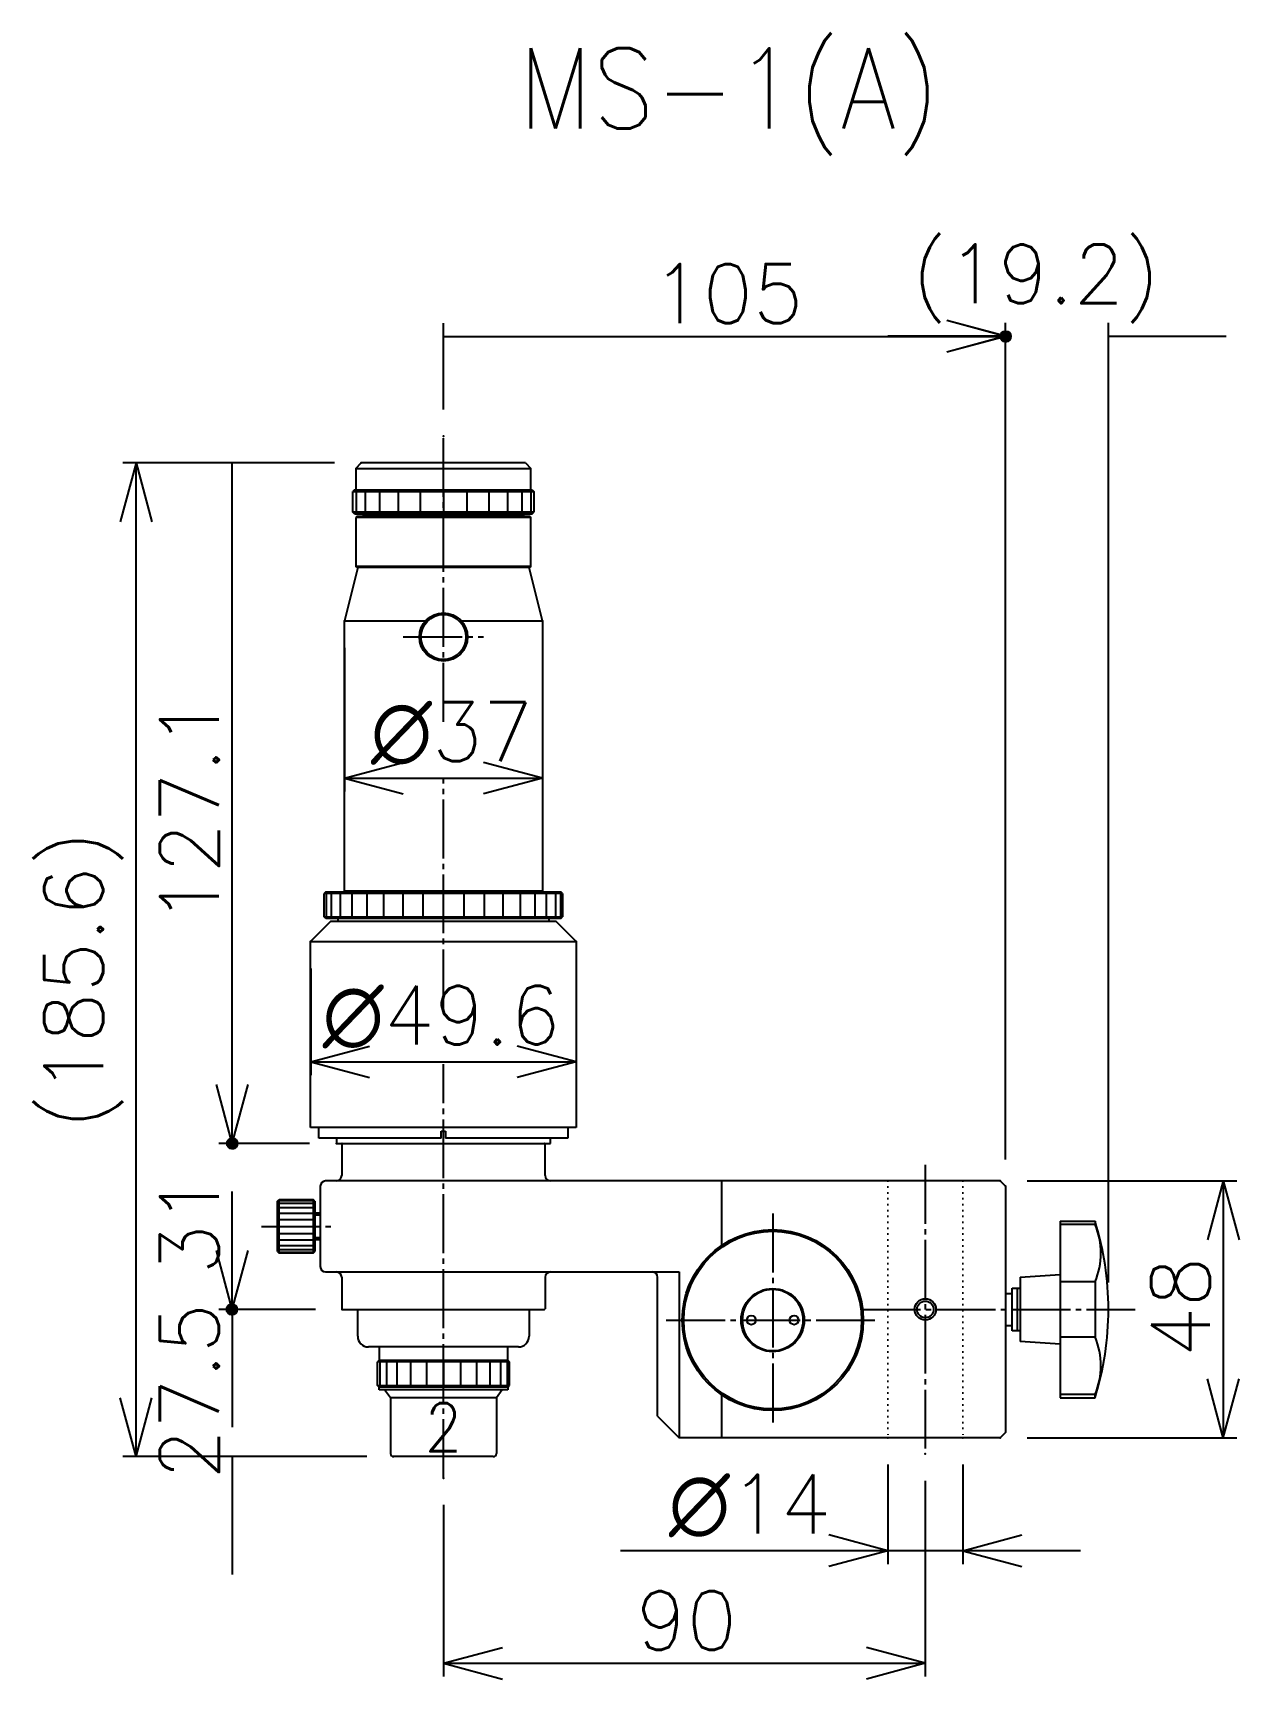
# Model space of a CAD drawing. Header units: inches. Extents: x 4180 to 4405, y -3090 to -2783.
import ezdxf

# ---------------------------------------------------------------- set-up
doc = ezdxf.new("R2010")
doc.units = ezdxf.units.IN
doc.linetypes.add('DASH_CENTER', pattern=[14, 11, -1, 1, -1])
doc.linetypes.add('DOTTED', pattern=[1, 0, -1])
doc.layers.add('1', color=7, linetype='Continuous')
doc.styles.add('CONVERTER_1', font='txt.shx', dxfattribs={"width": 0.9})
doc.styles.add('CONVERTER_2', font='txt.shx')
doc.dimstyles.new('ME10_DIM_0', dxfattribs={"dimtxt": 11, "dimasz": 11, "dimexe": 2.5, "dimexo": 5, "dimtad": 1, "dimdec": 3, "dimzin": 12, "dimdsep": 46, "dimtxsty": 'CONVERTER_2', "dimblk1": 'OPEN30', "dimblk2": 'OPEN30', "dimsah": 1, "dimcen": 0.09, "dimclrd": 2, "dimclre": 2, "dimclrt": 2, "dimadec": 0, "dimazin": 0, "dimtfac": 1, "dimtdec": 4, "dimtmove": 0, "dimatfit": 3, "dimfxl": 1, "dimtolj": 1, "dimtzin": 0, "dimarcsym": 0})
doc.dimstyles.new('ME10_DIM_1', dxfattribs={"dimtxt": 11, "dimasz": 11, "dimexe": 2.5, "dimexo": 5, "dimtad": 1, "dimdec": 3, "dimzin": 12, "dimdsep": 46, "dimtxsty": 'CONVERTER_2', "dimblk1": 'OPEN30', "dimblk2": 'OPEN30', "dimsah": 1, "dimcen": 0.09, "dimclrd": 2, "dimclre": 2, "dimclrt": 2, "dimadec": 0, "dimazin": 0, "dimtfac": 1, "dimtdec": 4, "dimtmove": 0, "dimatfit": 3, "dimfxl": 1, "dimtolj": 1, "dimtzin": 0, "dimarcsym": 0})
doc.dimstyles.new('ME10_DIM_10', dxfattribs={"dimtxt": 11, "dimasz": 11, "dimexe": 2.5, "dimexo": 5, "dimtad": 1, "dimdec": 3, "dimzin": 12, "dimdsep": 46, "dimtxsty": 'CONVERTER_2', "dimblk1": 'OPEN30', "dimblk2": 'NONE', "dimsah": 1, "dimcen": 0.09, "dimclrd": 2, "dimclre": 2, "dimclrt": 2, "dimadec": 0, "dimazin": 0, "dimtfac": 1, "dimtdec": 4, "dimtmove": 0, "dimatfit": 3, "dimfxl": 1, "dimtolj": 1, "dimtzin": 0, "dimarcsym": 0})
doc.dimstyles.new('ME10_DIM_2', dxfattribs={"dimtxt": 11, "dimasz": 11, "dimexe": 2.5, "dimexo": 5, "dimtad": 1, "dimdec": 3, "dimzin": 12, "dimdsep": 46, "dimtxsty": 'CONVERTER_2', "dimblk1": 'OPEN30', "dimblk2": 'NONE', "dimsah": 1, "dimcen": 0.09, "dimclrd": 2, "dimclre": 2, "dimclrt": 2, "dimadec": 0, "dimazin": 0, "dimtfac": 1, "dimtdec": 4, "dimtmove": 0, "dimatfit": 3, "dimfxl": 1, "dimtolj": 1, "dimtzin": 0, "dimarcsym": 0})
doc.dimstyles.new('ME10_DIM_3', dxfattribs={"dimtxt": 11, "dimasz": 11, "dimexe": 2.5, "dimexo": 5, "dimtad": 1, "dimdec": 3, "dimzin": 12, "dimdsep": 46, "dimtxsty": 'CONVERTER_2', "dimblk1": 'OPEN30', "dimblk2": 'OPEN30', "dimsah": 1, "dimcen": 0.09, "dimclrd": 2, "dimclre": 2, "dimclrt": 2, "dimadec": 0, "dimazin": 0, "dimtfac": 1, "dimtdec": 4, "dimtmove": 0, "dimatfit": 3, "dimfxl": 1, "dimtolj": 1, "dimtzin": 0, "dimarcsym": 0})
doc.dimstyles.new('ME10_DIM_4', dxfattribs={"dimtxt": 11, "dimasz": 11, "dimexe": 2.5, "dimexo": 5, "dimtad": 1, "dimdec": 3, "dimzin": 12, "dimdsep": 46, "dimtxsty": 'CONVERTER_2', "dimblk1": 'OPEN30', "dimblk2": 'OPEN30', "dimsah": 1, "dimcen": 0.09, "dimclrd": 2, "dimclre": 2, "dimclrt": 2, "dimadec": 0, "dimazin": 0, "dimtfac": 1, "dimtdec": 4, "dimtmove": 0, "dimatfit": 3, "dimfxl": 1, "dimtolj": 1, "dimtzin": 0, "dimarcsym": 0})
doc.dimstyles.new('ME10_DIM_5', dxfattribs={"dimtxt": 11, "dimasz": 11, "dimexe": 2.5, "dimexo": 5, "dimtad": 1, "dimdec": 3, "dimzin": 12, "dimdsep": 46, "dimtxsty": 'CONVERTER_2', "dimblk1": 'OPEN30', "dimblk2": 'OPEN30', "dimsah": 1, "dimcen": 0.09, "dimclrd": 2, "dimclre": 2, "dimclrt": 2, "dimadec": 0, "dimazin": 0, "dimtfac": 1, "dimtdec": 4, "dimtmove": 0, "dimatfit": 3, "dimfxl": 1, "dimtolj": 1, "dimtzin": 0, "dimarcsym": 0})
doc.dimstyles.new('ME10_DIM_6', dxfattribs={"dimtxt": 11, "dimasz": 11, "dimexe": 2.5, "dimexo": 5, "dimtad": 1, "dimdec": 3, "dimzin": 12, "dimdsep": 46, "dimtxsty": 'CONVERTER_2', "dimblk1": 'OPEN30', "dimblk2": 'OPEN30', "dimsah": 1, "dimcen": 0.09, "dimclrd": 2, "dimclre": 2, "dimclrt": 2, "dimadec": 0, "dimazin": 0, "dimtfac": 1, "dimtdec": 4, "dimtmove": 0, "dimatfit": 3, "dimfxl": 1, "dimtolj": 1, "dimtzin": 0, "dimarcsym": 0})
doc.dimstyles.new('ME10_DIM_7', dxfattribs={"dimtxt": 11, "dimasz": 11, "dimexe": 2.5, "dimexo": 5, "dimtad": 1, "dimdec": 3, "dimzin": 12, "dimdsep": 46, "dimtxsty": 'CONVERTER_2', "dimblk1": 'NONE', "dimblk2": 'OPEN30', "dimsah": 1, "dimcen": 0.09, "dimclrd": 2, "dimclre": 2, "dimclrt": 2, "dimadec": 0, "dimazin": 0, "dimtfac": 1, "dimtdec": 4, "dimtmove": 0, "dimatfit": 3, "dimfxl": 1, "dimtolj": 1, "dimtzin": 0, "dimarcsym": 0})
doc.dimstyles.new('ME10_DIM_8', dxfattribs={"dimtxt": 11, "dimasz": 11, "dimexe": 2.5, "dimexo": 5, "dimtad": 1, "dimdec": 3, "dimzin": 12, "dimdsep": 46, "dimtxsty": 'CONVERTER_2', "dimblk1": 'NONE', "dimblk2": 'OPEN30', "dimsah": 1, "dimcen": 0.09, "dimclrd": 2, "dimclre": 2, "dimclrt": 2, "dimadec": 0, "dimazin": 0, "dimtfac": 1, "dimtdec": 4, "dimtmove": 0, "dimatfit": 3, "dimfxl": 1, "dimtolj": 1, "dimtzin": 0, "dimarcsym": 0})
doc.dimstyles.new('ME10_DIM_9', dxfattribs={"dimtxt": 11, "dimasz": 11, "dimexe": 2.5, "dimexo": 5, "dimtad": 1, "dimdec": 3, "dimzin": 12, "dimdsep": 46, "dimtxsty": 'CONVERTER_2', "dimblk1": 'NONE', "dimblk2": 'NONE', "dimsah": 1, "dimcen": 0.09, "dimclrd": 2, "dimclre": 2, "dimclrt": 2, "dimadec": 0, "dimazin": 0, "dimtfac": 1, "dimtdec": 4, "dimtmove": 0, "dimatfit": 3, "dimfxl": 1, "dimtolj": 1, "dimtzin": 0, "dimarcsym": 0})
pattern_1 = [(45, (0.005083, -0.005083), (-0.02828427125, 0), [])]

# ---------------------------------------------------------------- blocks, each defined once
blk = doc.blocks.new('*D02')
at = {"color": 2}
for p, q in [((4199.03, -2862.83), (4196.08, -2873.83)), ((4199.03, -2862.83), (4201.97, -2873.83)), ((4199.03, -3048.43), (4196.08, -3037.43)), ((4199.03, -3048.43), (4201.97, -3037.43))]:
    blk.add_line(p, q, dxfattribs=at)
at = {"color": 2, "linetype": 'Continuous'}
for p, q in [((4236.09, -2862.83), (4196.53, -2862.83)), ((4199.03, -3048.43), (4199.03, -2862.83)), ((4242.14, -3048.43), (4196.53, -3048.43))]:
    blk.add_line(p, q, dxfattribs=at)
at = {"color": 2, "insert": (4196.53, -2987.2), "char_height": 11, "attachment_point": 7, "rotation": 90, "line_spacing_factor": 0.60024, "style": 'CONVERTER_2'}
blk.add_mtext('\\C2;(\\C2;185.6\\C2;)', dxfattribs=at)
blk = doc.blocks.new('_Open30')
at = {"color": 0, "linetype": 'ByBlock', "lineweight": -2}
for p, q in [((-1, 0.267949), (0, 0)), ((0, 0), (-1, -0.267949)), ((0, 0), (-1, 0))]:
    blk.add_line(p, q, dxfattribs=at)
blk = doc.blocks.new('*D14')
at = {"color": 2, "linetype": 'Continuous'}
for p, q in [((4339.44, -3049.93), (4339.44, -3068.5)), ((4353.44, -3049.93), (4353.44, -3068.5)), ((4375.44, -3066), (4289.53, -3066))]:
    blk.add_line(p, q, dxfattribs=at)
at = {"color": 2}
for p, q in [((4339.44, -3066), (4328.44, -3063.05)), ((4353.44, -3066), (4364.44, -3063.05)), ((4339.44, -3066), (4328.44, -3068.95)), ((4353.44, -3066), (4364.44, -3068.95))]:
    blk.add_line(p, q, dxfattribs=at)
at = {"color": 2, "insert": (4298.55, -3063.5), "char_height": 11, "attachment_point": 7, "rotation": 0.0001, "line_spacing_factor": 0.60024, "style": 'CONVERTER_2'}
blk.add_mtext('\\C2;{\\Fgdt;n}\\C2;14', dxfattribs=at)
blk = doc.blocks.new('*D25')
at = {"color": 2, "linetype": 'Continuous'}
for p, q in [((4236.09, -2862.83), (4214.49, -2862.83)), ((4216.99, -2989.93), (4216.99, -2862.83)), ((4231.44, -2989.93), (4214.49, -2989.93))]:
    blk.add_line(p, q, dxfattribs=at)
at = {"color": 2}
for q in [(4214.05, -2978.93), (4219.94, -2978.93)]:
    blk.add_line((4216.99, -2989.93), q, dxfattribs=at)
at = {"color": 2, "insert": (4214.49, -2948.93), "char_height": 11, "attachment_point": 7, "rotation": 90, "line_spacing_factor": 0.60024, "style": 'CONVERTER_2'}
blk.add_mtext('127.1', dxfattribs=at)
blk = doc.blocks.new('_None')
blk = doc.blocks.new('*D37')
at = {"color": 2, "linetype": 'Continuous'}
for p, q in [((4237.94, -2897.33), (4237.94, -2924.22)), ((4274.94, -2897.33), (4274.94, -2924.22)), ((4237.94, -2921.72), (4274.94, -2921.72))]:
    blk.add_line(p, q, dxfattribs=at)
at = {"color": 2}
for p, q in [((4237.94, -2921.72), (4248.94, -2918.77)), ((4274.94, -2921.72), (4263.94, -2918.77)), ((4237.94, -2921.72), (4248.94, -2924.66)), ((4274.94, -2921.72), (4263.94, -2924.66))]:
    blk.add_line(p, q, dxfattribs=at)
at = {"color": 2, "insert": (4242.91, -2919.22), "char_height": 11, "attachment_point": 7, "rotation": 0.0001, "line_spacing_factor": 0.60024, "style": 'CONVERTER_2'}
blk.add_mtext('\\C2;{\\Fgdt;n}\\C2;37', dxfattribs=at)
blk = doc.blocks.new('*D48')
at = {"color": 2, "linetype": 'Continuous'}
for p, q in [((4346.44, -3052.93), (4346.44, -3089.53)), ((4256.44, -3057.43), (4256.44, -3089.53)), ((4256.44, -3087.03), (4346.44, -3087.03))]:
    blk.add_line(p, q, dxfattribs=at)
at = {"color": 2}
for p, q in [((4256.44, -3087.03), (4267.44, -3084.09)), ((4256.44, -3087.03), (4267.44, -3089.98)), ((4346.44, -3087.03), (4335.44, -3084.09)), ((4346.44, -3087.03), (4335.44, -3089.98))]:
    blk.add_line(p, q, dxfattribs=at)
at = {"color": 2, "insert": (4292.42, -3084.53), "char_height": 11, "attachment_point": 7, "rotation": 0.0001, "line_spacing_factor": 0.60024, "style": 'CONVERTER_2'}
blk.add_mtext('90', dxfattribs=at)
blk = doc.blocks.new('*D59')
at = {"color": 2, "linetype": 'Continuous'}
for p, q in [((4365.44, -2996.93), (4404.6, -2996.93)), ((4402.1, -2996.93), (4402.1, -3044.93)), ((4365.44, -3044.93), (4404.6, -3044.93))]:
    blk.add_line(p, q, dxfattribs=at)
at = {"color": 2}
for p, q in [((4402.1, -2996.93), (4399.15, -3007.93)), ((4402.1, -2996.93), (4405.05, -3007.93)), ((4402.1, -3044.93), (4399.15, -3033.93)), ((4402.1, -3044.93), (4405.05, -3033.93))]:
    blk.add_line(p, q, dxfattribs=at)
at = {"color": 2, "insert": (4399.6, -3029.95), "char_height": 11, "attachment_point": 7, "rotation": 90, "line_spacing_factor": 0.60024, "style": 'CONVERTER_2'}
blk.add_mtext('48', dxfattribs=at)
blk = doc.blocks.new('*D610')
at = {"color": 2, "linetype": 'Continuous'}
for p, q in [((4231.64, -2957.23), (4231.64, -2977.2)), ((4281.24, -2957.23), (4281.24, -2977.2)), ((4231.64, -2974.7), (4281.24, -2974.7))]:
    blk.add_line(p, q, dxfattribs=at)
at = {"color": 2}
for p, q in [((4231.64, -2974.7), (4242.64, -2971.75)), ((4281.24, -2974.7), (4270.24, -2971.75)), ((4231.64, -2974.7), (4242.64, -2977.64)), ((4281.24, -2974.7), (4270.24, -2977.64))]:
    blk.add_line(p, q, dxfattribs=at)
at = {"color": 2, "insert": (4233.89, -2972.2), "char_height": 11, "attachment_point": 7, "rotation": 0.0001, "line_spacing_factor": 0.60024, "style": 'CONVERTER_2'}
blk.add_mtext('\\C2;{\\Fgdt;n}\\C2;49.6', dxfattribs=at)
blk = doc.blocks.new('*D711')
at = {"color": 2}
for q in [(4350.44, -2836.22), (4350.44, -2842.11)]:
    blk.add_line((4361.44, -2839.16), q, dxfattribs=at)
at = {"color": 2, "linetype": 'Continuous'}
for p, q in [((4361.44, -2992.93), (4361.44, -2836.66)), ((4380.64, -3015.93), (4380.64, -2836.66)), ((4361.44, -2839.16), (4339.44, -2839.16)), ((4380.64, -2839.16), (4402.64, -2839.16))]:
    blk.add_line(p, q, dxfattribs=at)
at = {"color": 2, "insert": (4343.98, -2836.66), "char_height": 11, "attachment_point": 7, "rotation": 0.0001, "line_spacing_factor": 0.60024, "style": 'CONVERTER_2'}
blk.add_mtext('\\C2;(\\C2;19.2\\C2;)', dxfattribs=at)
blk = doc.blocks.new('*D812')
at = {"color": 2, "linetype": 'Continuous'}
for p, q in [((4256.44, -2852.83), (4256.44, -2836.69)), ((4361.44, -2992.93), (4361.44, -2836.69)), ((4256.44, -2839.19), (4361.44, -2839.19))]:
    blk.add_line(p, q, dxfattribs=at)
at = {"color": 2}
for q in [(4350.44, -2836.24), (4350.44, -2842.14)]:
    blk.add_line((4361.44, -2839.19), q, dxfattribs=at)
at = {"color": 2, "insert": (4295.41, -2836.69), "char_height": 11, "attachment_point": 7, "rotation": 0.0001, "line_spacing_factor": 0.60024, "style": 'CONVERTER_2'}
blk.add_mtext('105', dxfattribs=at)
blk = doc.blocks.new('*D913')
at = {"color": 2, "linetype": 'Continuous'}
for p, q in [((4216.99, -2989.93), (4216.99, -2967.93)), ((4231.44, -2989.93), (4214.49, -2989.93)), ((4232.54, -3020.93), (4214.49, -3020.93)), ((4216.99, -3020.93), (4216.99, -3042.93))]:
    blk.add_line(p, q, dxfattribs=at)
at = {"color": 2, "insert": (4214.49, -3014.45), "char_height": 11, "attachment_point": 7, "rotation": 90, "line_spacing_factor": 0.60024, "style": 'CONVERTER_2'}
blk.add_mtext('31', dxfattribs=at)
blk = doc.blocks.new('*D1014')
at = {"color": 2, "linetype": 'Continuous'}
for p, q in [((4216.99, -3020.93), (4216.99, -2998.93)), ((4232.54, -3020.93), (4214.49, -3020.93)), ((4242.14, -3048.43), (4214.49, -3048.43)), ((4216.99, -3048.43), (4216.99, -3070.43))]:
    blk.add_line(p, q, dxfattribs=at)
at = {"color": 2}
for q in [(4214.05, -3009.93), (4219.94, -3009.93)]:
    blk.add_line((4216.99, -3020.93), q, dxfattribs=at)
at = {"color": 2, "insert": (4214.49, -3052.72), "char_height": 11, "attachment_point": 7, "rotation": 90, "line_spacing_factor": 0.60024, "style": 'CONVERTER_2'}
blk.add_mtext('27.5', dxfattribs=at)
blk = doc.blocks.new('TOP__1')
at = {"linetype": 'Continuous'}
h = blk.add_hatch(dxfattribs=at)
h.set_pattern_fill('CUSTOM0', color=2, scale=0.02, angle=45, pattern_type=2)
h.set_pattern_definition(pattern_1)
h.paths.add_polyline_path([(4360.4367, -2839.1883), (4360.4566, -2839.387), (4360.5156, -2839.5778), (4360.6114, -2839.753), (4360.74, -2839.9057), (4360.8964, -2840.0298), (4361.0743, -2840.1204), (4361.2667, -2840.1738), (4361.4659, -2840.1879), (4361.6639, -2840.1622), (4361.8528, -2840.0976), (4362.0252, -2839.9968), (4362.1741, -2839.8638), (4362.2936, -2839.7038), (4362.3789, -2839.5233), (4362.4267, -2839.3295), (4362.435, -2839.13), (4362.4035, -2838.9328), (4362.3334, -2838.7458), (4362.2277, -2838.5765), (4362.0903, -2838.4315), (4361.9269, -2838.3168), (4361.744, -2838.2367), (4361.5488, -2838.1946), (4361.3492, -2838.1922), (4361.153, -2838.2294), (4360.9682, -2838.3049), (4360.802, -2838.4156), (4360.6611, -2838.5571), (4360.5512, -2838.7237), (4360.4765, -2838.9089), (4360.4401, -2839.1052)])
h = blk.add_hatch(dxfattribs=at)
h.set_pattern_fill('CUSTOM1', color=2, scale=0.02, angle=45, pattern_type=2)
h.set_pattern_definition(pattern_1)
h.paths.add_polyline_path([(4215.9938, -2989.9338), (4216.0138, -2990.1324), (4216.0728, -2990.3232), (4216.1685, -2990.4984), (4216.2971, -2990.6511), (4216.4535, -2990.7752), (4216.6315, -2990.8658), (4216.8238, -2990.9192), (4217.023, -2990.9333), (4217.221, -2990.9076), (4217.41, -2990.8431), (4217.5823, -2990.7423), (4217.7312, -2990.6092), (4217.8507, -2990.4493), (4217.936, -2990.2688), (4217.9838, -2990.0749), (4217.9921, -2989.8754), (4217.9606, -2989.6782), (4217.8906, -2989.4913), (4217.7848, -2989.3219), (4217.6475, -2989.177), (4217.4841, -2989.0622), (4217.3011, -2988.9822), (4217.106, -2988.9401), (4216.9063, -2988.9376), (4216.7102, -2988.9748), (4216.5253, -2989.0503), (4216.3591, -2989.161), (4216.2183, -2989.3025), (4216.1083, -2989.4692), (4216.0336, -2989.6544), (4215.9973, -2989.8507)])
h = blk.add_hatch(dxfattribs=at)
h.set_pattern_fill('CUSTOM2', color=2, scale=0.02, angle=45, pattern_type=2)
h.set_pattern_definition(pattern_1)
h.paths.add_polyline_path([(4215.9304, -3020.9338), (4215.9504, -3021.1324), (4216.0094, -3021.3232), (4216.1051, -3021.4984), (4216.2337, -3021.6511), (4216.3901, -3021.7752), (4216.5681, -3021.8658), (4216.7605, -3021.9192), (4216.9596, -3021.9333), (4217.1576, -3021.9076), (4217.3466, -3021.8431), (4217.5189, -3021.7423), (4217.6678, -3021.6092), (4217.7873, -3021.4493), (4217.8727, -3021.2688), (4217.9204, -3021.0749), (4217.9287, -3020.8754), (4217.8972, -3020.6782), (4217.8272, -3020.4913), (4217.7214, -3020.3219), (4217.5841, -3020.177), (4217.4207, -3020.0622), (4217.2378, -3019.9822), (4217.0426, -3019.9401), (4216.8429, -3019.9376), (4216.6468, -3019.9748), (4216.4619, -3020.0503), (4216.2957, -3020.161), (4216.1549, -3020.3025), (4216.0449, -3020.4692), (4215.9703, -3020.6544), (4215.9339, -3020.8507)])
at = {"color": 7}
for p in [(4256.4367, -2857.8338), (4241.0867, -2862.8338), (4241.0867, -2862.8338), (4237.9367, -2892.3338), (4274.9367, -2892.3338), (4231.6367, -2952.2338), (4281.2367, -2952.2338), (4236.4367, -2989.9338), (4236.4367, -2989.9338), (4360.4367, -2996.9338), (4361.4367, -2997.9338), (4361.4367, -2997.9338), (4237.5367, -3020.9338), (4237.5367, -3020.9338), (4380.6367, -3020.9338), (4339.4367, -3044.9338), (4353.4367, -3044.9338), (4360.4367, -3044.9338), (4247.1367, -3048.4338), (4247.1367, -3048.4338), (4346.4367, -3047.9338), (4256.4367, -3052.4338)]:
    blk.add_point(p, dxfattribs=at)
at = {"layer": '1', "color": 2, "linetype": 'DASH_CENTER'}
for p, q in [((4256.4367, -2911.18), (4256.4367, -2857.8338)), ((4248.9367, -2895.3338), (4263.9367, -2895.3338)), ((4256.4367, -2964.6808), (4256.4367, -2921.6192)), ((4256.4367, -3052.4338), (4256.4367, -2975.12)), ((4346.4367, -2993.9338), (4346.4367, -3047.9338)), ((4317.9367, -3003.0338), (4317.9367, -3042.8338)), ((4222.4367, -3005.4338), (4236.4367, -3005.4338)), ((4334.5367, -3020.9338), (4385.6367, -3020.9338)), ((4298.0367, -3022.9338), (4337.8367, -3022.9338))]:
    blk.add_line(p, q, dxfattribs=at)
at = {"layer": '1', "color": 7, "linetype": 'Continuous'}
for p, q in [((4240.0867, -2863.8338), (4241.0867, -2862.8338)), ((4240.0867, -2863.8338), (4240.0867, -2867.8338)), ((4271.7867, -2862.8338), (4241.0867, -2862.8338)), ((4271.7867, -2862.8338), (4272.7867, -2863.8338)), ((4272.7867, -2867.8338), (4272.7867, -2863.8338)), ((4239.8367, -2867.8338), (4239.5367, -2868.1338)), ((4239.5367, -2872.0338), (4239.5367, -2868.1338)), ((4239.8367, -2867.8338), (4273.0367, -2867.8338)), ((4273.0367, -2867.8338), (4273.3367, -2868.1338)), ((4273.3367, -2868.1338), (4273.3367, -2872.0338)), ((4239.8367, -2872.3338), (4239.5367, -2872.0338)), ((4239.8367, -2872.3338), (4273.0367, -2872.3338)), ((4240.2367, -2872.8338), (4240.0867, -2872.9838)), ((4240.0867, -2872.9838), (4240.0867, -2882.1838)), ((4272.6367, -2872.8338), (4240.2367, -2872.8338)), ((4241.4367, -2872.4338), (4241.5367, -2872.3338)), ((4241.4367, -2872.4338), (4241.4367, -2872.8338)), ((4271.3367, -2872.3338), (4271.4367, -2872.4338)), ((4271.4367, -2872.8338), (4271.4367, -2872.4338)), ((4272.6367, -2872.8338), (4272.7867, -2872.9838)), ((4272.7867, -2882.1838), (4272.7867, -2872.9838)), ((4273.0367, -2872.3338), (4273.3367, -2872.0338)), ((4240.4367, -2882.3338), (4237.9367, -2892.3338)), ((4240.2367, -2882.3338), (4240.0867, -2882.1838)), ((4272.6367, -2882.3338), (4240.2367, -2882.3338)), ((4274.9367, -2892.3338), (4272.4367, -2882.3338)), ((4272.7867, -2882.1838), (4272.6367, -2882.3338)), ((4237.9367, -2942.8338), (4237.9367, -2892.3338)), ((4274.9367, -2892.3338), (4274.9367, -2942.8338)), ((4234.4867, -2942.9338), (4234.1867, -2943.2338)), ((4234.1867, -2947.6338), (4234.1867, -2943.2338)), ((4234.4867, -2942.9338), (4278.3867, -2942.9338)), ((4274.9367, -2942.8338), (4237.9367, -2942.8338)), ((4278.6867, -2943.2338), (4278.3867, -2942.9338)), ((4278.6867, -2943.2338), (4278.6867, -2947.6338)), ((4235.4367, -2948.4338), (4231.6367, -2952.2338)), ((4234.4867, -2947.9338), (4234.1867, -2947.6338)), ((4278.3867, -2947.9338), (4234.4867, -2947.9338)), ((4235.4367, -2948.4338), (4277.4367, -2948.4338)), ((4236.7617, -2948.4338), (4236.7617, -2947.9338)), ((4276.1117, -2947.9338), (4276.1117, -2948.4338)), ((4281.2367, -2952.2338), (4277.4367, -2948.4338)), ((4278.3867, -2947.9338), (4278.6867, -2947.6338)), ((4231.6367, -2986.9338), (4231.6367, -2952.2338)), ((4281.2367, -2952.2338), (4281.2367, -2986.9338)), ((4281.2367, -2986.9338), (4231.6367, -2986.9338)), ((4233.1867, -2988.9338), (4233.1867, -2986.9338)), ((4256.0367, -2987.6338), (4256.8367, -2987.6338)), ((4256.0367, -2988.9338), (4256.0367, -2987.6338)), ((4256.8367, -2987.6338), (4256.8367, -2988.9338)), ((4279.6867, -2986.9338), (4279.6867, -2988.9338)), ((4256.0367, -2988.9338), (4233.1867, -2988.9338)), ((4236.4367, -2988.9338), (4236.4367, -2989.9338)), ((4236.4367, -2989.9338), (4276.4367, -2989.9338)), ((4237.4367, -2990.0338), (4237.4367, -2995.9338)), ((4279.6867, -2988.9338), (4256.8367, -2988.9338)), ((4275.4367, -2995.9338), (4275.4367, -2990.0338)), ((4276.4367, -2989.9338), (4276.4367, -2988.9338)), ((4360.4367, -2996.9338), (4234.4367, -2996.9338)), ((4308.4367, -3008.9566), (4308.4367, -2996.9338)), ((4361.4367, -2997.9338), (4360.4367, -2996.9338)), ((4225.4367, -3000.7338), (4225.7367, -3000.4338)), ((4225.4367, -3010.1338), (4225.4367, -3000.7338)), ((4225.7367, -3000.4338), (4232.1367, -3000.4338)), ((4232.4367, -3000.7338), (4232.1367, -3000.4338)), ((4232.4367, -3000.7338), (4232.4367, -3010.1338)), ((4233.4367, -2997.9338), (4233.4367, -3012.9338)), ((4361.4367, -2997.9338), (4361.4367, -3043.9338)), ((4233.4367, -3002.9338), (4232.4367, -3002.9338)), ((4371.6367, -3004.4338), (4378.1367, -3004.4338)), ((4371.6367, -3004.4338), (4371.6367, -3037.4338)), ((4378.1367, -3004.4338), (4378.1367, -3005.0427)), ((4225.4367, -3010.1338), (4225.7367, -3010.4338)), ((4232.1367, -3010.4338), (4232.4367, -3010.1338)), ((4233.4367, -3007.9338), (4232.4367, -3007.9338)), ((4232.1367, -3010.4338), (4225.7367, -3010.4338)), ((4234.4367, -3013.9338), (4300.4367, -3013.9338)), ((4237.4367, -3014.9338), (4237.4367, -3020.8338)), ((4275.4367, -3014.9338), (4275.4367, -3020.8338)), ((4296.4367, -3040.8427), (4296.4367, -3014.9338)), ((4364.1367, -3014.9338), (4371.6367, -3014.4338)), ((4364.1367, -3014.9338), (4364.1367, -3026.9338)), ((4361.4367, -3017.9338), (4362.6367, -3017.9338)), ((4362.6367, -3016.9338), (4364.1367, -3016.9338)), ((4362.6367, -3024.9338), (4362.6367, -3016.9338)), ((4363.6367, -3024.9338), (4363.6367, -3016.9338)), ((4237.5367, -3020.9338), (4275.3367, -3020.9338)), ((4240.4367, -3025.9338), (4240.4367, -3020.9338)), ((4272.4367, -3020.9338), (4272.4367, -3025.9338)), ((4361.4367, -3023.9338), (4362.6367, -3023.9338)), ((4364.1367, -3024.9338), (4362.6367, -3024.9338)), ((4270.4367, -3027.9338), (4242.4367, -3027.9338)), ((4244.4367, -3027.9338), (4244.4367, -3030.4338)), ((4268.4367, -3030.4338), (4268.4367, -3027.9338)), ((4371.6367, -3027.4338), (4364.1367, -3026.9338)), ((4244.4367, -3030.4338), (4244.1367, -3030.7338)), ((4244.1367, -3035.1338), (4244.1367, -3030.7338)), ((4244.4367, -3030.4338), (4268.4367, -3030.4338)), ((4268.4367, -3030.4338), (4268.7367, -3030.7338)), ((4268.7367, -3030.7338), (4268.7367, -3035.1338)), ((4244.4367, -3035.4338), (4244.1367, -3035.1338)), ((4244.4367, -3035.9338), (4244.4367, -3035.4338)), ((4268.4367, -3035.4338), (4244.4367, -3035.4338)), ((4268.4367, -3035.9338), (4244.4367, -3035.9338)), ((4246.5367, -3037.4338), (4245.4367, -3035.9338)), ((4246.5367, -3037.4338), (4246.5367, -3047.8338)), ((4266.3367, -3037.4338), (4246.5367, -3037.4338)), ((4267.4367, -3035.9338), (4266.3367, -3037.4338)), ((4266.3367, -3037.4338), (4266.3367, -3047.8338)), ((4268.4367, -3035.4338), (4268.7367, -3035.1338)), ((4268.4367, -3035.4338), (4268.4367, -3035.9338)), ((4308.4367, -3044.9338), (4308.4367, -3036.9109)), ((4371.6367, -3037.4338), (4378.1367, -3037.4338)), ((4378.1367, -3037.4338), (4378.1367, -3036.8249)), ((4296.4367, -3040.8427), (4300.4367, -3044.9338)), ((4361.4367, -3043.9338), (4360.4367, -3044.9338)), ((4360.4367, -3044.9338), (4300.4367, -3044.9338)), ((4265.7367, -3048.4338), (4247.1367, -3048.4338))]:
    blk.add_line(p, q, dxfattribs=at)
at = {"layer": '1', "color": 2, "linetype": 'Continuous'}
for p, q in [((4240.0867, -2863.8338), (4272.7867, -2863.8338)), ((4239.5367, -2868.1338), (4273.3367, -2868.1338)), ((4240.1125, -2868.1338), (4240.1125, -2872.0338)), ((4241.8009, -2868.1338), (4241.8009, -2872.0338)), ((4244.4866, -2868.1338), (4244.4866, -2872.0338)), ((4247.9867, -2868.1338), (4247.9867, -2872.0338)), ((4252.0626, -2868.1338), (4252.0626, -2872.0338)), ((4256.4367, -2868.1338), (4256.4367, -2872.0338)), ((4260.8107, -2868.1338), (4260.8107, -2872.0338)), ((4264.8867, -2868.1338), (4264.8867, -2872.0338)), ((4268.3868, -2868.1338), (4268.3868, -2872.0338)), ((4271.0725, -2868.1338), (4271.0725, -2872.0338)), ((4272.7608, -2868.1338), (4272.7608, -2872.0338)), ((4273.3367, -2872.0338), (4239.5367, -2872.0338)), ((4272.7867, -2872.9838), (4240.0867, -2872.9838)), ((4241.4367, -2872.4338), (4271.4367, -2872.4338)), ((4272.7867, -2882.1838), (4240.0867, -2882.1838)), ((4237.9367, -2892.3338), (4253.0826, -2892.3338)), ((4259.7908, -2892.3338), (4274.9367, -2892.3338)), ((4278.6867, -2943.2338), (4234.1867, -2943.2338)), ((4234.5247, -2943.2338), (4234.5247, -2947.6338)), ((4235.5285, -2947.6338), (4235.5285, -2943.2338)), ((4237.1676, -2943.2338), (4237.1676, -2947.6338)), ((4239.3922, -2947.6338), (4239.3922, -2943.2338)), ((4242.1347, -2943.2338), (4242.1347, -2947.6338)), ((4245.3117, -2947.6338), (4245.3117, -2943.2338)), ((4248.8267, -2943.2338), (4248.8267, -2947.6338)), ((4252.573, -2943.2338), (4252.573, -2947.6338)), ((4256.4367, -2947.6338), (4256.4367, -2943.2338)), ((4260.3004, -2947.6338), (4260.3004, -2943.2338)), ((4264.0466, -2943.2338), (4264.0466, -2947.6338)), ((4267.5617, -2943.2338), (4267.5617, -2947.6338)), ((4270.7387, -2943.2338), (4270.7387, -2947.6338)), ((4273.4812, -2943.2338), (4273.4812, -2947.6338)), ((4275.7058, -2947.6338), (4275.7058, -2943.2338)), ((4277.3448, -2943.2338), (4277.3448, -2947.6338)), ((4278.3487, -2947.6338), (4278.3487, -2943.2338)), ((4234.1867, -2947.6338), (4278.6867, -2947.6338)), ((4231.6367, -2952.2338), (4281.2367, -2952.2338)), ((4225.7367, -3010.4338), (4225.7367, -3000.4338)), ((4225.7367, -3000.6041), (4232.1367, -3000.6041)), ((4232.1367, -3000.4338), (4232.1367, -3010.4338)), ((4225.7367, -3001.1036), (4232.1367, -3001.1036)), ((4225.7367, -3001.8982), (4232.1367, -3001.8982)), ((4225.7367, -3002.9338), (4232.1367, -3002.9338)), ((4233.4367, -3003.3338), (4232.4367, -3003.3338)), ((4225.7367, -3004.1397), (4232.1367, -3004.1397)), ((4225.7367, -3005.4338), (4232.1367, -3005.4338)), ((4225.7367, -3006.7279), (4232.1367, -3006.7279)), ((4378.1367, -3005.0427), (4371.6367, -3005.0427)), ((4225.7367, -3007.9338), (4232.1367, -3007.9338)), ((4225.7367, -3008.9693), (4232.1367, -3008.9693)), ((4225.7367, -3009.7639), (4232.1367, -3009.7639)), ((4233.4367, -3007.5338), (4232.4367, -3007.5338)), ((4225.7367, -3010.2634), (4232.1367, -3010.2634)), ((4300.4367, -3013.9338), (4300.4367, -3044.9338)), ((4378.1367, -3015.7981), (4371.6367, -3015.7981)), ((4378.1367, -3015.7981), (4378.1367, -3026.0695)), ((4371.6367, -3026.0695), (4378.1367, -3026.0695)), ((4268.7367, -3030.7338), (4244.1367, -3030.7338)), ((4244.5558, -3030.7338), (4244.5558, -3035.1338)), ((4245.7846, -3030.7338), (4245.7846, -3035.1338)), ((4247.7393, -3030.7338), (4247.7393, -3035.1338)), ((4250.2867, -3030.7338), (4250.2867, -3035.1338)), ((4253.2532, -3030.7338), (4253.2532, -3035.1338)), ((4256.4367, -3030.7338), (4256.4367, -3035.1338)), ((4259.6202, -3030.7338), (4259.6202, -3035.1338)), ((4262.5867, -3030.7338), (4262.5867, -3035.1338)), ((4265.1341, -3030.7338), (4265.1341, -3035.1338)), ((4267.0888, -3030.7338), (4267.0888, -3035.1338)), ((4268.3176, -3030.7338), (4268.3176, -3035.1338)), ((4244.1367, -3035.1338), (4268.7367, -3035.1338)), ((4378.1367, -3036.8249), (4371.6367, -3036.8249))]:
    blk.add_line(p, q, dxfattribs=at)
at = {"layer": '1', "color": 2, "linetype": 'DOTTED'}
for p, q in [((4339.4367, -2996.9338), (4339.4367, -3044.9338)), ((4353.4367, -2996.9338), (4353.4367, -3044.9338))]:
    blk.add_line(p, q, dxfattribs=at)
at = {"layer": '1', "color": 7, "linetype": 'Continuous'}
for centre, radius in [((4361.4367, -2839.1883), 1), ((4256.4367, -2895.3338), 4.5), ((4216.9938, -2989.9338), 1), ((4317.9367, -3022.9338), 16.9), ((4317.9367, -3022.9338), 5.9), ((4346.4367, -3020.9338), 1.55), ((4216.9304, -3020.9338), 1), ((4313.9367, -3022.9338), 0.85), ((4321.9367, -3022.9338), 0.85)]:
    blk.add_circle(centre, radius, dxfattribs=at)
at = {"layer": '1', "color": 2, "linetype": 'Continuous'}
for centre, radius in [((4256.4367, -2895.3338), 4.2), ((4317.9367, -3022.9338), 16.6), ((4346.4367, -3020.9338), 2)]:
    blk.add_circle(centre, radius, dxfattribs=at)
at = {"layer": '1', "color": 7, "linetype": 'Continuous'}
for centre, radius, start, end in [((4237.5367, -2990.0338), 0.1, 90, 180), ((4275.3367, -2990.0338), 0.1, 0, 90), ((4234.4367, -2997.9338), 1, 90, 180), ((4236.4367, -2995.9338), 1, -90, 0), ((4276.4367, -2995.9338), 1, 180, -90), ((4324.9367, -3020.9338), 55.7, 0, 17.231296), ((4234.4367, -3012.9338), 1, 180, -90), ((4236.4367, -3014.9338), 1, 0, 90), ((4276.4367, -3014.9338), 1, 90, 180), ((4295.4367, -3014.9338), 1, 0, 90), ((4237.5367, -3020.8338), 0.1, 180, -90), ((4275.3367, -3020.8338), 0.1, -90, 0), ((4324.9367, -3020.9338), 55.7, -17.231296, 0), ((4242.4367, -3025.9338), 2, 180, -90), ((4270.4367, -3025.9338), 2, -90, 0), ((4247.1367, -3047.8338), 0.6, 180, -90), ((4265.7367, -3047.8338), 0.6, -90, 0)]:
    blk.add_arc(centre, radius, start, end, dxfattribs=at)
at = {"layer": '1', "color": 2, "linetype": 'Continuous'}
for centre, radius, start, end in [((4365.6847, -3010.4204), 13.5636, -23.358319, 23.358319), ((4317.9367, -3022.9338), 5.7, 0, -90), ((4317.9367, -3022.9338), 5.7, -90, 0), ((4365.6847, -3031.4472), 13.5636, -23.358319, 23.358319)]:
    blk.add_arc(centre, radius, start, end, dxfattribs=at)
at = {"layer": '1', "color": 7, "style": 'CONVERTER_1', "width": 0.9}
blk.add_text('MS-1(A)', height=15, dxfattribs=at).set_placement((4270.4263, -2800.359))
at = {"layer": '1', "color": 2, "insert": (4256.4367, -3042.9338), "char_height": 9, "attachment_point": 5, "style": 'CONVERTER_1'}
blk.add_mtext('2', dxfattribs=at)
for base, p1, p2, text, dimstyle, picture, middle in [((4361.4367, -2839.1891), (4256.4367, -2857.8338), (4361.4367, -2997.9338), '105', 'ME10_DIM_8', '*D812', (4308.9367, -2831.1891)), ((4346.4367, -3087.0337), (4256.4367, -3052.4338), (4346.4367, -3047.9338), '90', 'ME10_DIM_4', '*D48', (4301.4367, -3079.0337))]:
    dim = blk.add_linear_dim(base=base, p1=p1, p2=p2, text=text, dimstyle=dimstyle)
    dim.commit()
    dim.dimension.update_dxf_attribs({"geometry": picture, "text_midpoint": middle, "text_rotation": 0.000139})
for base, p1, p2, text, dimstyle, override, picture, middle in [((4361.4367, -2839.1636), (4380.6367, -3020.9338), (4361.4367, -2997.9338), '(19.2', 'ME10_DIM_7', {"dimpost": '(<>)'}, '*D711', (4371.0367, -2831.1636)), ((4274.9367, -2921.7157), (4237.9367, -2892.3338), (4274.9367, -2892.3338), '{\\Fgdt;n}37', 'ME10_DIM_3', {"dimpost": '{\\Fgdt;n}<>'}, '*D37', (4256.4367, -2913.7157)), ((4281.2367, -2974.6959), (4231.6367, -2952.2338), (4281.2367, -2952.2338), '{\\Fgdt;n}49.6', 'ME10_DIM_6', {"dimpost": '{\\Fgdt;n}<>'}, '*D610', (4256.4367, -2966.6959)), ((4353.4367, -3066), (4339.4367, -3044.9338), (4353.4367, -3044.9338), '{\\Fgdt;n}14', 'ME10_DIM_1', {"dimpost": '{\\Fgdt;n}<>'}, '*D14', (4312.0787, -3058))]:
    dim = blk.add_linear_dim(base=base, p1=p1, p2=p2, text=text, dimstyle=dimstyle, override=override)
    dim.commit()
    dim.dimension.update_dxf_attribs({"geometry": picture, "text_midpoint": middle, "text_rotation": 0.000139})
dim = blk.add_linear_dim(base=(4199.0251, -2862.8338), p1=(4247.1367, -3048.4338), p2=(4241.0867, -2862.8338), angle=90, text='(185.6', dimstyle='ME10_DIM_0', override={"dimpost": '(<>)'})
dim.commit()
dim.dimension.update_dxf_attribs({"geometry": '*D02', "text_midpoint": (4191.0251, -2955.6338), "text_rotation": 90})
for base, p1, p2, text, dimstyle, picture, middle in [((4216.9938, -2862.8338), (4236.4367, -2989.9338), (4241.0867, -2862.8338), '127.1', 'ME10_DIM_2', '*D25', (4208.9938, -2926.3838)), ((4216.9938, -3020.9338), (4236.4367, -2989.9338), (4237.5367, -3020.9338), '31', 'ME10_DIM_9', '*D913', (4208.9938, -3005.4338)), ((4402.0981, -3044.9338), (4360.4367, -2996.9338), (4360.4367, -3044.9338), '48', 'ME10_DIM_5', '*D59', (4394.0981, -3020.9338)), ((4216.9938, -3048.4338), (4237.5367, -3020.9338), (4247.1367, -3048.4338), '27.5', 'ME10_DIM_10', '*D1014', (4208.9938, -3034.6838))]:
    dim = blk.add_linear_dim(base=base, p1=p1, p2=p2, angle=90, text=text, dimstyle=dimstyle)
    dim.commit()
    dim.dimension.update_dxf_attribs({"geometry": picture, "text_midpoint": middle, "text_rotation": 90})

msp = doc.modelspace()

# ---------------------------------------------------------------- block references
msp.add_blockref('TOP__1', (0, 0))

doc.saveas('drawing.dxf')
